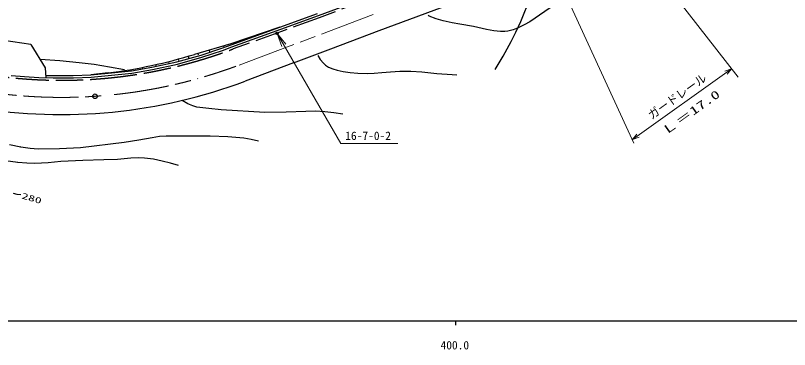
# Model space of a CAD drawing. Units: millimetres, scale not verified. Extents: x 40000 to 680000, y 20000 to 380000.
# Drawn here: x 372013 to 540849, y 198715 to 271659 of the extents above; entities that cross this region are included whole.
import ezdxf
from ezdxf.enums import TextEntityAlignment as Align

# ---------------------------------------------------------------- set-up
doc = ezdxf.new("R2010")
doc.units = ezdxf.units.MM
doc.header["$LTSCALE"] = 1000
doc.header["$PDMODE"] = 32
doc.header["$PDSIZE"] = 500
doc.linetypes.add('CHAIN', pattern=[18.5, 12, -1.5, 3.5, -1.5])
doc.linetypes.add('DASHED', pattern=[7.5, 6, -1.5])
for name, color, linetype, lineweight in [('M-BGD', 7, 'Continuous', 25), ('M-BMK', 2, 'CHAIN', 13), ('M-BMK-SRVR', 3, 'Continuous', 25), ('M-STR-HTXT', 7, 'Continuous', 13), ('M-TTL-BAND', 7, 'Continuous', 25)]:
    doc.layers.add(name, color=color, linetype=linetype, lineweight=lineweight)
doc.layers.add('M-OTRS', color=6, linetype='Continuous')
doc.styles.add('ＭＳ ゴシック', font='')
doc.styles.get('ＭＳ ゴシック').set_extended_font_data('MS Gothic')

# ---------------------------------------------------------------- blocks, each defined once
blk = doc.blocks.new('open_arrow')
at = {"color": 0, "linetype": 'Continuous', "lineweight": -2}
blk.add_lwpolyline([(7.5, 1.25), (0, 0), (7.5, -1.25)], dxfattribs=at)

msp = doc.modelspace()

# ---------------------------------------------------------------- linework, layer by layer
at = {"layer": 'M-BGD', "linetype": 'DASHED'}
for p, q in [((482226, 270376), (485911, 279343)), ((448772, 275116), (438258, 271151)), ((438258, 271151), (430048, 268171)), ((481172, 268004), (482226, 270376)), ((375397, 265311), (350893, 268894)), ((430048, 268171), (419485, 264337)), ((480148, 265938), (481172, 268004)), ((375397, 265311), (378490, 260240)), ((478401, 262797), (480148, 265938)), ((476660, 259876), (478401, 262797)), ((378490, 260240), (378667, 258074))]:
    msp.add_line(p, q, dxfattribs=at)
at = {"layer": 'M-BGD'}
for p, q in [((438078, 271638), (448588, 275602)), ((451326, 268343), (470012, 275390)), ((492206, 275841), (484184, 270274)), ((429700, 269129), (437905, 272106)), ((429871, 268659), (438078, 271638)), ((462253, 271481), (461993, 271622)), ((463780, 270926), (462253, 271481)), ((465324, 270505), (463780, 270926)), ((467270, 270068), (465324, 270505)), ((467270, 270068), (465324, 270505)), ((467270, 270068), (465324, 270505)), ((484184, 270274), (482967, 269587)), ((484184, 270274), (482967, 269587)), ((484184, 270274), (482967, 269587)), ((484184, 270274), (482967, 269587)), ((429688, 269124), (418964, 265443)), ((419038, 265257), (429688, 269124)), ((419209, 264788), (429865, 268657)), ((428349, 268664), (428354, 268650)), ((468953, 269785), (467270, 270068)), ((468953, 269785), (467270, 270068)), ((468953, 269785), (467270, 270068)), ((468953, 269785), (467270, 270068)), ((471892, 269250), (468953, 269785)), ((474771, 268616), (471892, 269250)), ((476340, 268321), (474771, 268616)), ((476340, 268321), (474771, 268616)), ((476340, 268321), (474771, 268616)), ((480594, 268551), (479439, 268227)), ((480594, 268551), (479439, 268227)), ((480594, 268551), (479439, 268227)), ((481688, 268984), (480594, 268551)), ((481688, 268984), (480594, 268551)), ((481688, 268984), (480594, 268551)), ((482967, 269587), (481688, 268984)), ((482967, 269587), (481688, 268984)), ((482967, 269587), (481688, 268984)), ((482967, 269587), (481688, 268984)), ((422991, 266825), (423015, 266754)), ((425670, 267745), (425694, 267674)), ((440813, 264378), (451326, 268343)), ((477786, 268152), (476340, 268321)), ((477786, 268152), (476340, 268321)), ((477786, 268152), (476340, 268321)), ((478787, 268145), (477786, 268152)), ((478787, 268145), (477786, 268152)), ((479439, 268227), (478787, 268145)), ((479439, 268227), (478787, 268145)), ((418964, 265443), (411052, 263164)), ((417016, 264515), (419038, 265257)), ((420312, 265905), (420369, 265740)), ((412496, 262996), (417016, 264515)), ((412642, 262518), (417181, 264044)), ((414224, 264078), (414356, 263621)), ((417181, 264044), (419209, 264788)), ((417390, 264990), (417443, 264806)), ((432641, 261296), (440813, 264378)), ((377362, 262089), (381660, 261809)), ((381660, 261809), (385903, 261425)), ((407233, 261542), (412496, 262996)), ((407352, 261057), (412642, 262518)), ((407522, 262148), (407602, 261854)), ((409690, 262764), (409838, 262261)), ((411796, 263377), (411889, 263058)), ((437941, 262884), (438494, 262054)), ((437941, 262884), (438494, 262054)), ((437941, 262884), (438494, 262054)), ((437941, 262884), (438494, 262054)), ((438494, 262054), (439182, 261221)), ((438494, 262054), (439182, 261221)), ((438494, 262054), (439182, 261221)), ((438494, 262054), (439182, 261221)), ((385903, 261425), (389185, 261006)), ((385903, 261425), (389185, 261006)), ((389185, 261006), (392539, 260474)), ((389185, 261006), (392539, 260474)), ((392539, 260474), (395806, 259844)), ((397345, 259582), (401777, 260350)), ((399674, 260318), (399737, 259996)), ((401777, 260350), (407233, 261542)), ((401873, 259860), (407352, 261057)), ((402548, 260926), (402601, 260693)), ((405384, 261594), (405493, 261162)), ((432641, 261296), (422128, 257330)), ((439182, 261221), (439628, 260818)), ((439182, 261221), (439628, 260818)), ((439182, 261221), (439628, 260818)), ((439628, 260818), (440278, 260400)), ((439628, 260818), (440278, 260400)), ((439628, 260818), (440278, 260400)), ((440278, 260400), (441205, 260022)), ((440278, 260400), (441205, 260022)), ((441205, 260022), (442145, 259747)), ((441205, 260022), (442145, 259747)), ((371096, 258581), (373956, 258324)), ((373956, 258324), (377134, 258121)), ((378626, 258574), (380245, 258524)), ((380245, 258524), (384621, 258559)), ((384621, 258559), (388463, 258696)), ((392198, 259099), (388463, 258696)), ((388463, 258696), (392204, 259039)), ((388495, 258197), (392253, 258543)), ((392204, 259039), (397345, 259582)), ((392253, 258543), (397414, 259087)), ((394018, 259357), (394036, 259233)), ((396955, 259820), (396984, 259656)), ((397414, 259087), (401873, 259860)), ((442145, 259747), (443506, 259438)), ((443506, 259438), (445003, 259209)), ((445003, 259209), (446692, 259046)), ((445003, 259209), (446692, 259046)), ((445003, 259209), (446692, 259046)), ((446692, 259046), (448691, 258974)), ((446692, 259046), (448691, 258974)), ((446692, 259046), (448691, 258974)), ((448691, 258974), (450287, 259024)), ((448691, 258974), (450287, 259024)), ((450287, 259024), (451912, 259177)), ((450287, 259024), (451912, 259177)), ((451912, 259177), (453846, 259371)), ((451912, 259177), (453846, 259371)), ((453846, 259371), (455841, 259464)), ((453846, 259371), (455841, 259464)), ((455841, 259464), (458221, 259461)), ((458221, 259461), (460615, 259350)), ((460615, 259350), (463939, 258994)), ((463939, 258994), (467257, 258740)), ((467257, 258740), (468289, 258699)), ((377134, 258121), (380239, 258025)), ((380239, 258025), (384632, 258060)), ((384632, 258060), (388495, 258197)), ((409611, 252341), (408359, 253113)), ((410673, 251919), (409611, 252341)), ((410673, 251919), (409611, 252341)), ((411567, 251669), (410673, 251919)), ((411567, 251669), (410673, 251919)), ((414153, 251320), (411567, 251669)), ((414153, 251320), (411567, 251669)), ((414153, 251320), (411567, 251669)), ((414153, 251320), (411567, 251669)), ((416906, 251053), (414153, 251320)), ((416906, 251053), (414153, 251320)), ((416906, 251053), (414153, 251320)), ((416906, 251053), (414153, 251320)), ((426438, 250483), (416906, 251053)), ((431031, 250551), (426438, 250483)), ((435343, 250717), (431031, 250551)), ((437540, 250734), (435343, 250717)), ((439494, 250653), (437540, 250734)), ((439494, 250653), (437540, 250734)), ((441437, 250423), (439494, 250653)), ((441437, 250423), (439494, 250653)), ((443406, 250081), (441437, 250423)), ((443406, 250081), (441437, 250423)), ((401831, 244966), (398887, 244397)), ((401831, 244966), (398887, 244397)), ((403413, 245198), (401831, 244966)), ((403413, 245198), (401831, 244966)), ((403413, 245198), (401831, 244966)), ((404864, 245310), (403413, 245198)), ((404864, 245310), (403413, 245198)), ((404864, 245310), (403413, 245198)), ((414510, 245323), (404864, 245310)), ((418299, 245138), (414510, 245323)), ((418299, 245138), (414510, 245323)), ((421807, 244869), (418299, 245138)), ((421807, 244869), (418299, 245138)), ((423444, 244588), (421807, 244869)), ((423444, 244588), (421807, 244869)), ((373211, 242922), (370687, 243383)), ((395691, 243889), (386215, 242776)), ((398887, 244397), (395691, 243889)), ((398887, 244397), (395691, 243889)), ((425000, 244218), (423444, 244588)), ((425000, 244218), (423444, 244588)), ((373211, 242922), (373043, 242950)), ((375189, 242614), (373211, 242922)), ((375189, 242614), (373211, 242922)), ((375189, 242614), (373211, 242922)), ((375189, 242614), (373211, 242922)), ((376976, 242439), (375189, 242614)), ((376976, 242439), (375189, 242614)), ((376976, 242439), (375189, 242614)), ((376976, 242439), (375189, 242614)), ((381587, 242549), (376976, 242439)), ((386215, 242776), (381587, 242549)), ((372517, 239545), (369845, 239890)), ((381915, 239767), (379120, 239497)), ((381915, 239767), (379120, 239497)), ((386702, 240001), (381915, 239767)), ((391260, 240120), (386702, 240001)), ((394255, 240244), (391260, 240120)), ((397173, 240468), (394255, 240244)), ((398770, 240545), (397173, 240468)), ((398770, 240545), (397173, 240468)), ((400163, 240514), (398770, 240545)), ((400163, 240514), (398770, 240545)), ((402087, 240256), (400163, 240514)), ((404025, 239873), (402087, 240256)), ((405820, 239436), (404025, 239873)), ((405820, 239436), (404025, 239873)), ((405820, 239436), (404025, 239873)), ((372517, 239545), (372420, 239555)), ((374507, 239377), (372517, 239545)), ((374507, 239377), (372517, 239545)), ((374507, 239377), (372517, 239545)), ((376204, 239329), (374507, 239377)), ((376204, 239329), (374507, 239377)), ((376204, 239329), (374507, 239377)), ((379120, 239497), (376204, 239329)), ((379120, 239497), (376204, 239329)), ((407541, 238913), (405820, 239436)), ((407541, 238913), (405820, 239436)), ((407541, 238913), (405820, 239436)), ((371496, 232832), (372273, 232635)), ((372273, 232635), (373148, 232564))]:
    msp.add_line(p, q, dxfattribs=at)
at = {"layer": 'M-BGD', "linetype": 'DASHED'}
for start, end in [(286.10863, 290.66466), (275.69115, 286.10863), (260.58349, 265.27379), (265.27379, 275.62401)]:
    msp.add_arc((382046, 363602), 106091, start, end, dxfattribs=at)
at = {"layer": 'M-BGD'}
for centre, radius, start, end in [((377782, 371724), 113544, 277.29442, 287.03905), ((382046, 363603), 113580, 260.58654, 290.66436), ((382046, 363602), 106091, 275.62401, 275.69115)]:
    msp.add_arc(centre, radius, start, end, dxfattribs=at)
at = {"layer": 'M-BMK'}
for p, q in [((450005, 271846), (431319, 264799)), ((431319, 264799), (420807, 260834))]:
    msp.add_line(p, q, dxfattribs=at)
for start, end in [(286.499, 290.27396), (276.0147, 285.71769), (260.97414, 264.88288), (265.66418, 275.2334)]:
    msp.add_arc((382046, 363603), 109835, start, end, dxfattribs=at)
at = {"layer": 'M-BMK-SRVR'}
for p, q in [((429028, 267732), (429128, 267732)), ((429078, 267782), (429078, 267682))]:
    msp.add_line(p, q, dxfattribs=at)
for centre, radius in [((429078, 267732), 50), ((389371, 254012), 499), ((389371, 254012), 20)]:
    msp.add_circle(centre, radius, dxfattribs=at)
at = {"layer": 'M-OTRS'}
msp.add_point((429078, 267732), dxfattribs=at)
at = {"layer": 'M-STR-HTXT'}
for p, q in [((529658, 258157), (504478, 290581)), ((489305, 282061), (506923, 243779)), ((506572, 244542), (528193, 260042)), ((526732, 259510), (528193, 260042)), ((528193, 260042), (527220, 258829)), ((506572, 244542), (507545, 245756)), ((508034, 245074), (506572, 244542))]:
    msp.add_line(p, q, dxfattribs=at)
msp.add_lwpolyline([(429078, 267732), (442945, 243714), (455408, 243714)], dxfattribs=at)
at = {"layer": 'M-TTL-BAND'}
for p, q in [((40000, 205000), (579000, 205000)), ((468000, 205000), (468000, 204000))]:
    msp.add_line(p, q, dxfattribs=at)

# ---------------------------------------------------------------- block references
at = {"layer": 'M-STR-HTXT', "xscale": 400, "yscale": 400, "rotation": 300}
msp.add_blockref('open_arrow', (429078, 267732), dxfattribs=at)

# ---------------------------------------------------------------- texts
at = {"layer": 'M-BGD', "style": 'ＭＳ ゴシック', "width": 1.65}
msp.add_text('280', height=1320, rotation=343.949, dxfattribs=at).set_placement((373136, 231346), align=Align.BOTTOM_LEFT)
at = {"layer": 'M-STR-HTXT', "style": 'ＭＳ ゴシック'}
msp.add_text('ガードレール', height=1833, rotation=35.649, dxfattribs=at).set_placement((511107, 248407), align=Align.BOTTOM_LEFT)
at = {"layer": 'M-STR-HTXT', "style": 'ＭＳ ゴシック', "width": 1.5}
msp.add_text('Ｌ＝17.0', height=1833, rotation=35.649, dxfattribs=at).set_placement((514034, 244891), align=Align.BOTTOM_LEFT)
at = {"layer": 'M-STR-HTXT', "style": 'ＭＳ ゴシック'}
msp.add_text('16-7-0-2', height=1833, dxfattribs=at).set_placement((443944, 243925), align=Align.BOTTOM_LEFT)
at = {"layer": 'M-TTL-BAND', "style": 'ＭＳ ゴシック'}
msp.add_text('400.0', height=1833, dxfattribs=at).set_placement((467844, 198195), align=Align.BOTTOM_CENTER)

doc.saveas('drawing.dxf')
